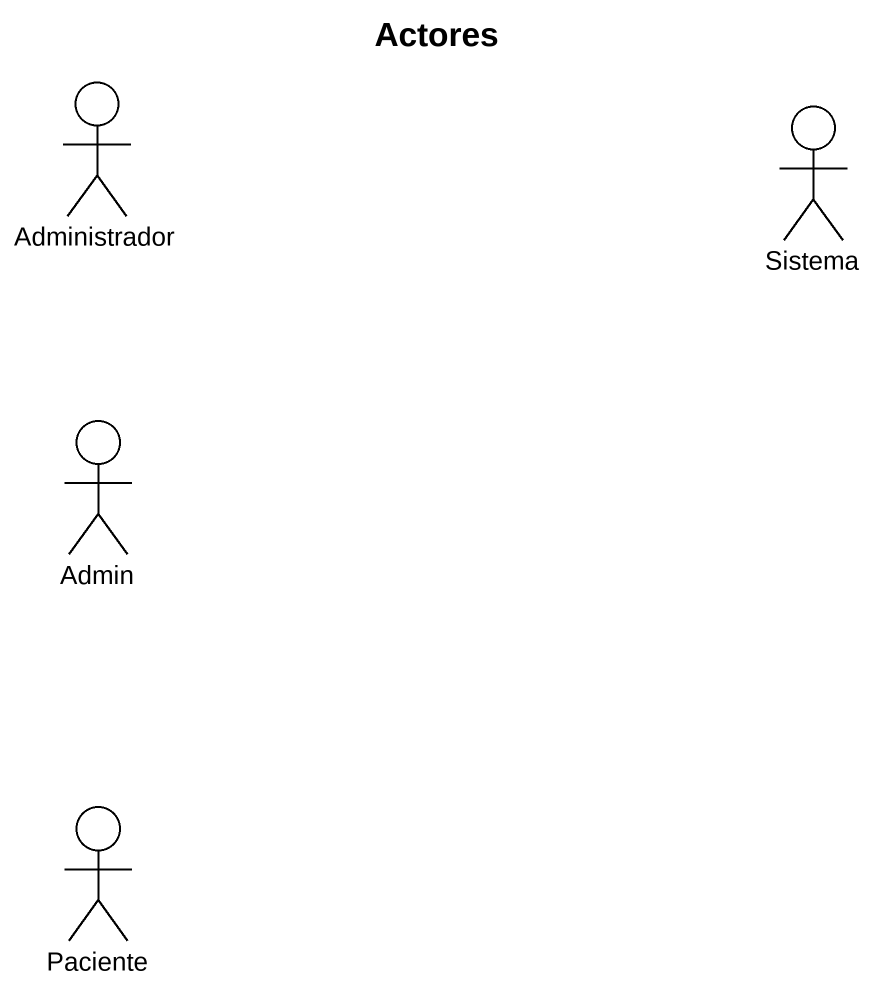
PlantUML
@startuml
title Actores
actor Administrador
actor Sistema
actor Admin
actor Paciente
@enduml
